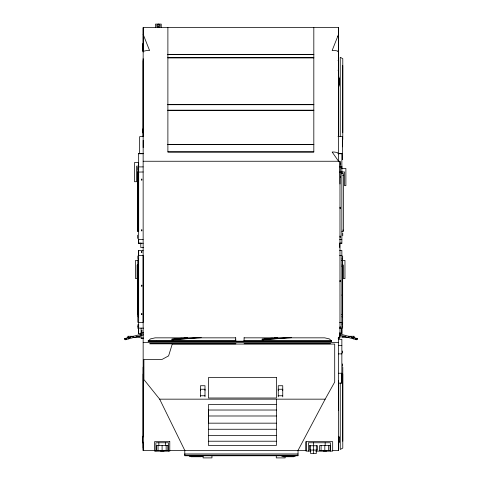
<?xml version="1.0" encoding="UTF-8"?>
<svg xmlns="http://www.w3.org/2000/svg" width="482" height="482" viewBox="0 0 482 482"><rect width="100%" height="100%" fill="white"/><g stroke="black" fill="none" stroke-linecap="round" stroke-linejoin="round"><path stroke-width="0.72" d="M137.4 230.149L137.4 172.484M138.063 314.619L138.063 260.654M141.093 333.604L138.659 333.604L138.659 322.344L137.834 322.344L137.834 264.63M138.659 250.375L138.659 255.412L143.154 255.412L143.16 322.452L138.659 322.452L138.659 250.375L143.154 250.375M143.564 247.555L140.786 247.555L140.786 243.235L138.659 243.283L138.659 172.08L143.16 171.99M138.659 169.658L138.659 167.682M138.659 171.002L137.4 171.002L137.4 231.637L138.659 231.637L138.659 153.397L143.142 153.397L143.16 450.556L155.186 450.556M141.093 328.134L141.093 338.201L143.534 338.201M142.533 441.97L142.533 437.21M142.744 51.261L142.744 43.458M142.949 131.905L143.443 134.472L142.949 131.905L143.443 127.706L143.118 129.019M143.16 147.582L143.16 27.607L338.545 27.607M331.574 341.232L148.239 341.166L148.239 340.352M155.891 451.116L155.891 442.759L168.447 442.759L168.447 451.116M158.048 450.694L158.048 445.585M166.151 450.694L166.151 445.585M184.793 450.417L184.793 455.755L298.027 455.755L298.027 450.417L325.175 399.162L334.707 382.033L334.707 344.064L172.255 344.064L168.598 355.891L162.163 359.367L143.901 359.367L143.913 379.563L159.656 399.162L184.793 450.417L298.027 450.417M200.488 396.849L200.488 389.245L204.995 389.245L204.995 396.849M203.085 455.526L203.085 457.9L211.953 457.9L211.953 455.526M235.74 339.852L235.74 341.172L235.716 337.695M276.27 455.526L276.27 457.9L285.139 457.9L285.139 456.418M278.247 396.849L278.247 389.245L282.747 389.245L282.747 396.849M306.04 450.556L306.04 441.663L332.682 441.663L332.682 451.116L315.728 451.116M308.378 451.116L308.378 442.759L330.345 442.759L330.345 451.116M316.343 445.748L316.288 453.514L310.619 453.514L310.619 445.748M321.09 450.694L321.09 445.585M328.549 450.694L328.549 445.585M332.532 450.556L338.545 450.556L338.545 337.267L339.979 337.267L339.979 161.253L143.16 161.253M338.545 161.783L338.545 27.588L338.545 136.653M339.171 441.97L339.171 437.21M340.25 382.979L340.25 449.465L342.786 448.073L342.786 367.188M340.25 136.593L340.25 57.292L342.786 58.684L342.786 139.569M338.436 383.13L341.858 383.13L341.858 373.249L338.436 373.249M339.418 333.604L341.858 333.604L341.858 329.11M341.858 173.737L341.858 171.538M341.858 168.604L341.858 166.398M338.002 136.641L342.365 136.641L342.365 159.669L342.365 156.21M342.756 441.235L342.756 374.026M342.756 132.737L342.756 65.522M244.103 337.695L244.073 341.172L244.073 340.352L331.574 340.352L331.574 341.575L148.239 341.575L148.239 341.232M143.341 130.526L143.413 132.11M338.545 52.032L337.388 50.959L334.653 50.459A6.206 1.958 0 0 0 332.176 50.429L338.545 34.343M338.545 153.65L337.388 152.577L334.653 152.077A6.206 1.958 0 0 0 332.176 152.041L338.545 161.253M142.949 130.453L143.16 129.031M143.407 129.411L143.317 132.237M353.643 338.906L354.095 337.731M355.427 339.382L355.915 338.207L355.463 339.388M356.855 339.756L357.313 338.581M148.239 341.166L150.36 338.942L155.12 337.846L235.704 337.846M143.088 333.713L124.609 338.599L125.073 339.774L143.576 334.888M182.389 338.099L171.966 338.991L171.966 339.804L201.295 337.659M183.883 337.972L187.6 337.653M171.966 339.804L197.283 337.635M272.577 338.099L262.154 338.991L262.154 339.804L291.483 337.659M274.065 337.972L277.789 337.653M262.154 339.804L287.471 337.635M173.863 339.069L176.828 338.828M179.798 338.587L184.245 338.225M264.052 339.069L267.016 338.828M269.98 338.587L274.433 338.225M143.142 239.373L138.659 239.373L138.659 243.235L141.684 243.235M338.009 36.138L338.545 36.138M338.009 36.349L338.545 36.349M338.009 51.146L338.545 51.146M167.887 54.382L313.818 54.382M167.887 54.568L313.818 54.568M167.887 57.695L313.818 57.695M167.887 57.876L313.818 57.876M338.009 60.672L338.545 60.672M338.009 70.191L338.545 70.191M167.887 104.534L313.818 104.534M167.887 104.715L313.818 104.715M167.887 110.179L313.818 110.179M167.887 110.36L313.818 110.36M143.287 136.641L139.653 136.641L139.653 153.252M167.887 144.389L313.818 144.389M167.887 144.57L313.818 144.57M167.887 151.86L313.818 151.86M338.117 153.397L341.858 153.397L341.858 243.283L339.726 243.283L339.726 247.555M143.142 153.746L138.659 153.746L138.659 153.397M338.117 153.746L341.858 153.746M138.659 166.899L143.142 166.899M339.611 166.899L341.858 166.899M341.858 168.435L345.889 168.435L345.889 185.666L344.497 185.666L344.497 171.96L341.858 171.96M339.611 172.08L341.858 172.08M341.858 173.586L343.383 173.586L343.383 231.523L341.858 231.523M342.666 175.52L343.383 175.52M342.666 230.149L343.383 230.149M339.611 239.373L341.858 239.373M138.659 243.235L143.172 243.235M339.726 243.235L341.858 243.235L339.436 243.247M339.605 250.375L341.858 250.375L341.858 333.604M339.605 255.412L341.858 255.412M138.659 258.942L138.063 258.942L138.063 316.794L138.659 316.794M341.858 258.942L342.449 258.942L342.449 316.794L341.858 316.794M138.033 260.394L135.55 260.394L135.55 278.614L137.105 278.614L137.105 265.07L138.141 265.07M341.858 260.394L344.961 260.394L344.961 278.614L343.407 278.614L343.407 265.07L341.858 265.07M341.732 260.654L342.449 260.654M341.858 266.347L342.678 266.347L342.678 324.061L341.858 324.061M341.858 295.068L342.678 295.068M341.732 314.619L342.449 314.619M339.605 322.452L341.858 322.452M138.659 328.134L143.534 328.134M339.418 328.134L341.858 328.134M141.093 332.646L143.534 332.646M133.592 336.273L127.844 336.273L127.844 337.37L130.718 337.37M136.466 336.273L140.057 336.273L140.057 337.37L132.875 337.37M345.534 336.273L341.943 336.273L341.943 337.37L349.125 337.37M348.408 336.273L354.156 336.273L354.156 337.37L351.282 337.37M244.109 337.846L324.681 337.84L329.459 338.942L331.574 341.166M141.093 338.117L143.534 338.117M338.201 338.117L339.418 338.117M338.201 338.201L339.418 338.201L339.418 336.888M338.436 339.292L341.858 339.292L341.858 383.13M148.986 340.352L235.74 340.352M143.16 342.359L338.545 342.359M338.436 345.63L341.858 345.63M338.436 353.878L341.858 353.878M200.488 395.764L204.995 395.764M278.247 395.764L282.747 395.764M159.656 399.162L325.175 399.162M276.403 404.597L208.429 404.597L208.429 445.452L276.403 445.452L276.403 399.162M276.403 410.025L208.429 410.025L208.429 423.166L276.403 423.166M208.429 415.99L276.403 415.99M208.429 429.257L276.403 429.257M208.429 435.644L276.403 435.644M208.429 441.217L276.403 441.217M169.465 450.556L184.841 450.556M297.762 450.556L306.233 450.556M310.92 451.116L306.04 451.116L306.04 441.663M298.027 453.954L184.793 453.954L184.793 455.183L298.027 455.183M189.233 456.412L202.988 456.412M281.795 456.412L295.219 456.412M191.095 456.743L201.127 456.743M283.235 456.743L293.779 456.743M339.623 333.906L357.391 338.599L356.933 339.78L339.822 335.255M143.16 34.343L149.528 50.423A6.206 1.958 0 0 0 147.052 50.459L143.853 51.152L143.16 52.032L143.16 27.607M127.905 337.731L128.357 338.906M126.573 339.382L126.085 338.207L126.537 339.388M124.687 338.581L125.145 339.756M353.384 336.273L353.384 336.761M352.402 337.279L352.402 338.581M342.75 233.131L342.75 235.758M342.714 336.273L342.714 336.761M342.666 256.02L342.666 258.485M342.666 324.675L342.666 326.314M342.666 326.41L342.666 328.381M342.395 351.004L342.395 352.975M342.395 363.904L342.395 366.2M342.365 136.641L342.365 146.835M340.431 163.006L340.431 164.157M340.431 176.466L340.431 177.617M340.431 207.236L340.431 208.387M340.431 236.12L340.431 237.271M340.431 280.56L340.431 281.711M340.431 326.856L340.431 328.001M339.979 161.253L339.979 183.985M339.979 207.236L339.979 208.387M339.979 236.12L339.979 237.271M339.979 280.56L339.979 281.711M339.979 326.856L339.979 328.001M339.979 332.279L339.979 332.869M339.979 333.454L339.979 337.267M339.412 78.265L339.412 85.061M339.171 437.126L339.171 437.457M339.171 441.723L339.171 442.048M339.039 77.024L339.039 86.308M338.906 436.222L338.906 442.952M338.906 437.126L338.906 437.457M338.906 441.723L338.906 442.048M338.545 153.397L338.545 153.746M338.545 380.37L338.545 410.556M338.545 442.536L338.545 450.556M326.621 450.694L326.621 451.019L323.326 451.019L323.326 450.694M325.169 442.759L325.169 445.543M324.82 445.585L324.82 450.694M313.818 27.588L313.818 152.041L167.887 152.041L167.887 27.607M313.553 442.759L313.481 453.514M282.747 390.36L282.747 385.733L278.247 385.733L278.247 390.36M204.995 390.36L204.995 385.733L200.488 385.733L200.488 390.36M165.489 442.759L165.489 445.543M164.055 450.694L164.055 451.019L160.476 451.019L160.476 450.694M162.097 445.585L162.097 450.694M161.247 27.607L161.247 24.1L155.505 24.1L155.505 27.607M158.849 442.759L158.849 445.543M156.301 341.232L156.301 341.575M143.16 60.636L143.172 132.737M143.16 134.478L143.16 136.273M143.16 140.34L143.16 153.65M143.172 374.026L143.172 436.734M143.16 442.536L143.16 450.556M143.142 58.684L143.142 136.388M143.142 367.188L143.142 436.475M143.142 442.657L143.142 448.073M142.805 436.222L142.805 442.952M142.805 437.126L142.805 437.457M142.805 441.723L142.805 442.048M142.533 437.126L142.533 437.457M142.533 441.723L142.533 442.048M142.431 44.597L142.431 50.116M141.907 179.045L141.907 180.19M141.907 229.751L141.907 230.902M141.907 251.417L141.907 252.568M141.907 285.145L141.907 286.29M141.907 313.535L141.907 314.686M141.907 330.272L141.907 331.423M141.461 179.045L141.461 180.19M141.461 229.751L141.461 230.902M141.461 251.417L141.461 252.568M141.461 285.145L141.461 286.29M141.461 313.535L141.461 314.686M141.461 330.272L141.461 331.423M139.286 336.273L139.286 336.761M138.659 324.675L138.659 326.314M138.659 326.441L138.659 328.381M138.659 329.11L138.659 333.604M137.852 256.02L137.852 258.485M137.852 324.675L137.852 326.314M137.852 326.41L137.852 328.381M137.581 167.272L137.581 170.062M137.581 235.156L137.581 238.439M129.598 337.279L129.598 338.581M128.616 336.273L128.616 336.761M309.432 445.748L309.432 450.068L317.53 450.068L317.53 445.748L309.432 445.748M138.659 162.518L134.538 162.518L134.538 181.72L136.599 181.72L136.599 166.127L138.659 166.127L138.659 162.518M330.086 343.371L244.169 343.371L244.169 343.714L330.086 343.714L330.086 343.371M235.8 343.491L149.8 343.491L149.8 343.841L235.8 343.841L235.8 343.491M276.403 377.581L208.429 377.581L208.429 398.012L276.403 398.012L276.403 377.581M169.785 441.663L154.553 441.663L154.553 451.116L169.785 451.116L169.785 441.663M167.826 445.585L156.367 445.585L156.367 450.694L167.826 450.694L167.826 445.585M330.092 445.585L319.548 445.585L319.548 450.694L330.092 450.694L330.092 445.585M157.933 26.402A0.819 0.819 0 0 0 159.307 26.034A0.819 0.819 0 0 0 158.301 25.028A0.819 0.819 0 0 0 157.933 26.402M157.602 27.372A1.753 1.753 0 0 0 160.229 25.853A1.753 1.753 0 0 0 157.602 24.335A1.753 1.753 0 0 0 157.602 27.372"/></g></svg>
